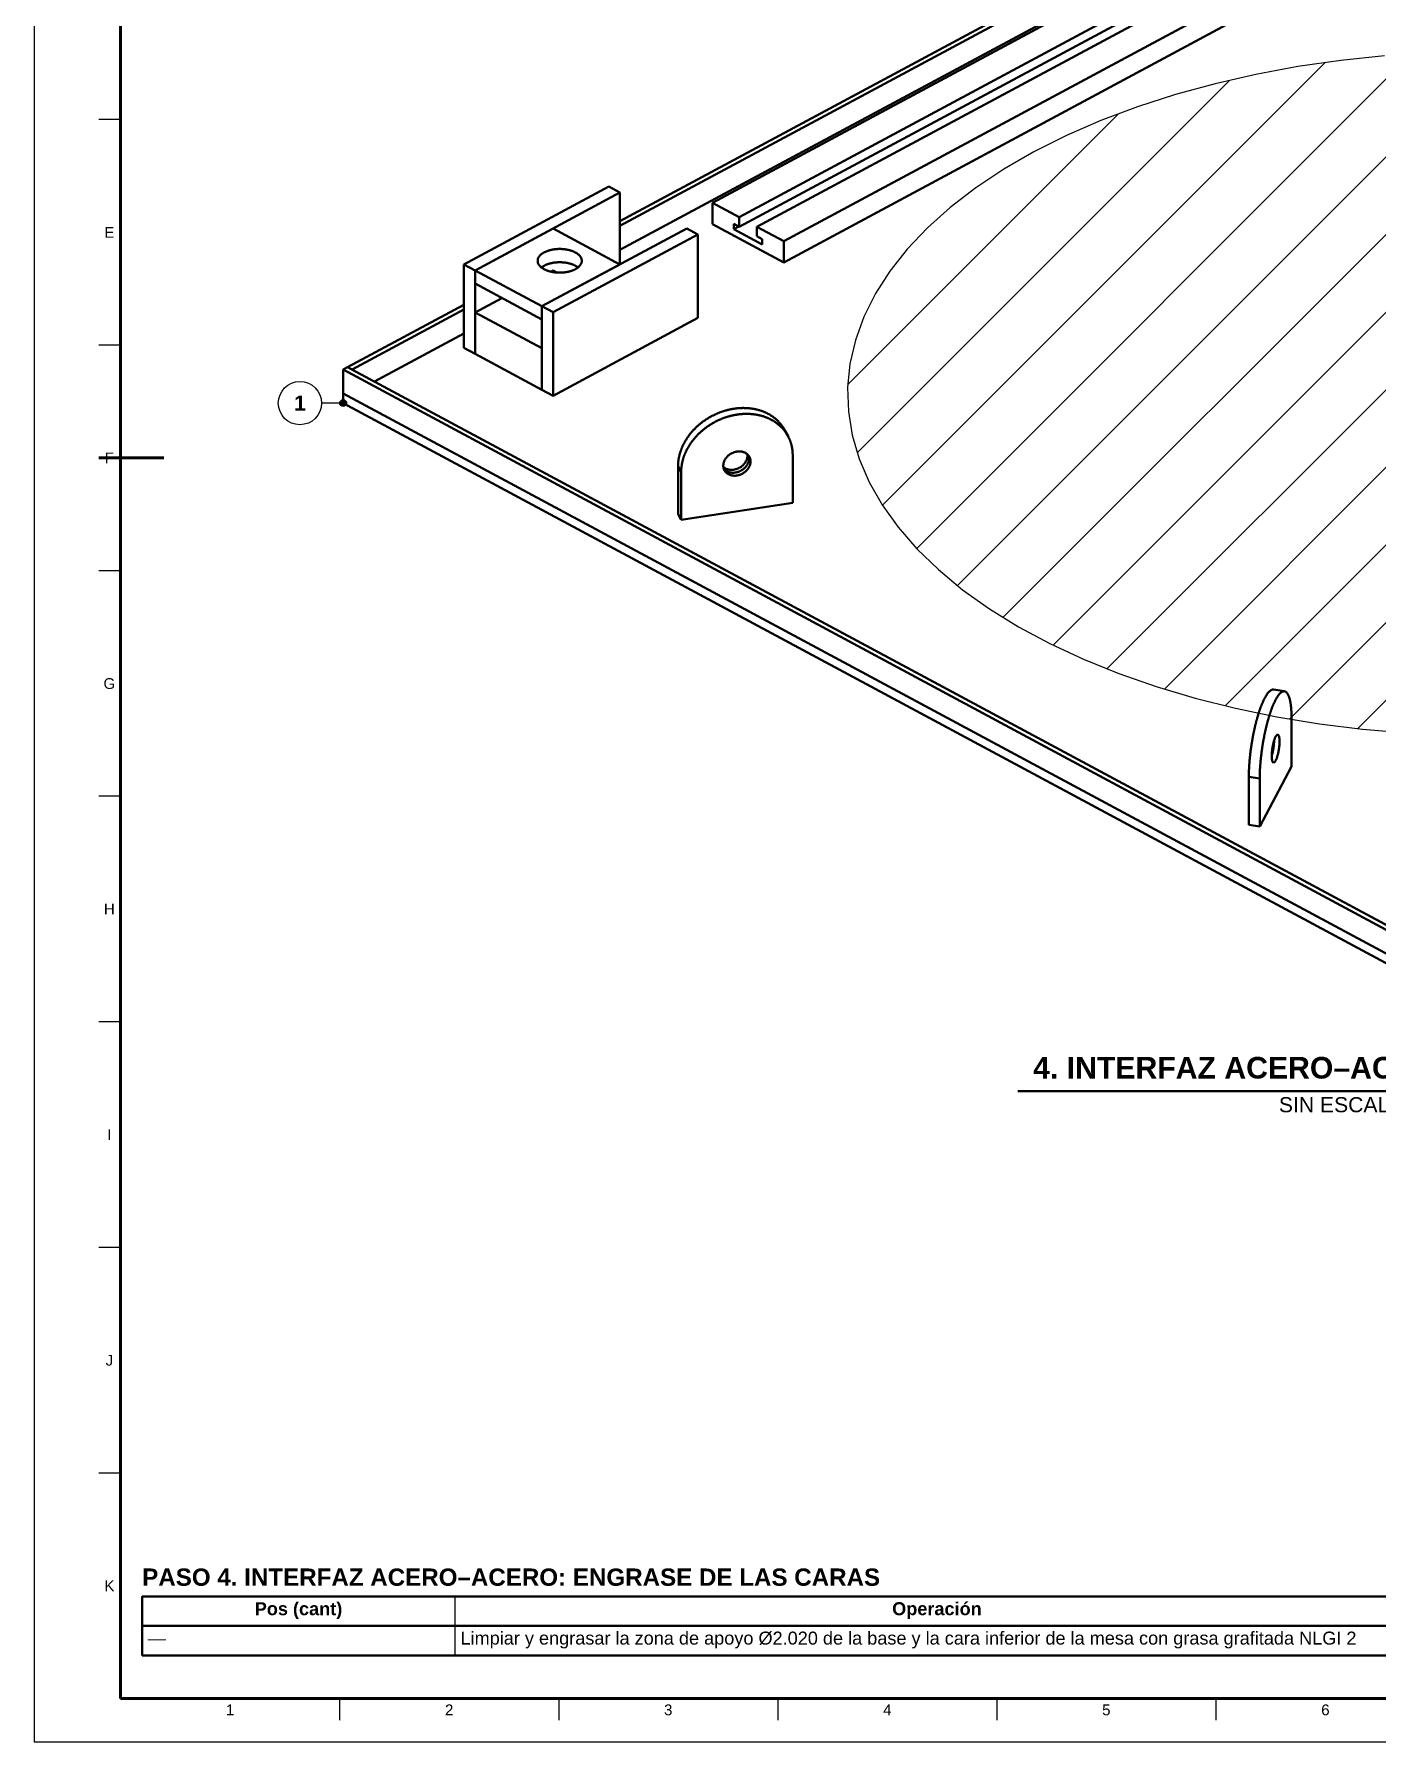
# Model space of a CAD drawing. Header units: millimetres. Extents: x 0 to 841, y 0 to 594.
# Drawn here: x 0 to 310.9, y 0 to 395 of the extents above; entities that cross this region are included whole.
import ezdxf
from ezdxf.enums import TextEntityAlignment as Align

# ---------------------------------------------------------------- set-up
doc = ezdxf.new("R2010")
doc.units = ezdxf.units.MM
for name, color, linetype, lineweight in [('ACH', 7, 'CONTINUOUS', 13), ('COTA', 7, 'CONTINUOUS', 25), ('FINA', 7, 'CONTINUOUS', 25), ('MARCO', 7, 'CONTINUOUS', 70), ('TXT', 7, 'CONTINUOUS', 25), ('VIS', 7, 'CONTINUOUS', 50)]:
    doc.layers.add(name, color=color, linetype=linetype, lineweight=lineweight)
doc.styles.add('STD', font='LiberationSans-Regular.ttf')
doc.styles.add('STDB', font='LiberationSans-Bold.ttf')

msp = doc.modelspace()

# ---------------------------------------------------------------- hatches: boundary and pattern name
at = {"layer": 'ACH'}
h = msp.add_hatch(dxfattribs=at)
h.set_pattern_fill('ANSI31', scale=4)
h.paths.add_polyline_path([(439.66, 255.97), (446.67, 260.01), (453.14, 264.3), (459.04, 268.82), (464.33, 273.55), (469, 278.47), (473.02, 283.55), (476.36, 288.77), (479.02, 294.1), (480.99, 299.52), (482.24, 305), (482.78, 310.51), (482.6, 316.03), (481.7, 321.53), (480.09, 326.98), (477.78, 332.36), (474.77, 337.64), (471.09, 342.79), (466.74, 347.79), (461.76, 352.62), (456.16, 357.25), (449.97, 361.66), (443.23, 365.83), (435.96, 369.73), (428.2, 373.35), (419.99, 376.67), (411.36, 379.68), (402.37, 382.35), (393.05, 384.69), (383.46, 386.67), (373.62, 388.28), (363.61, 389.52), (353.45, 390.38), (343.21, 390.87), (332.93, 390.96), (322.66, 390.67), (312.46, 390), (302.36, 388.95), (292.43, 387.52), (282.71, 385.72), (273.25, 383.56), (264.09, 381.06), (255.28, 378.22), (246.85, 375.05), (238.86, 371.58), (231.34, 367.81), (224.33, 363.77), (217.86, 359.48), (211.96, 354.96), (206.67, 350.23), (202, 345.31), (197.98, 340.23), (194.64, 335.01), (191.98, 329.68), (190.01, 324.26), (188.76, 318.78), (188.22, 313.27), (188.4, 307.75), (189.3, 302.25), (190.91, 296.8), (193.22, 291.42), (196.23, 286.14), (199.91, 280.99), (204.26, 275.99), (209.24, 271.16), (214.84, 266.53), (221.03, 262.12), (227.77, 257.95), (235.04, 254.05), (242.8, 250.43), (251.01, 247.11), (259.64, 244.1), (268.63, 241.43), (277.95, 239.09), (287.54, 237.11), (297.38, 235.5), (307.39, 234.26), (317.55, 233.4), (327.79, 232.91), (338.07, 232.82), (348.34, 233.11), (358.54, 233.78), (368.64, 234.83), (378.57, 236.26), (388.29, 238.06), (397.75, 240.22), (406.91, 242.72), (415.72, 245.56), (424.15, 248.73), (432.14, 252.2)])
h.paths.add_polyline_path([(335.82, 301.95), (334.53, 301.96), (333.24, 302.02), (331.97, 302.13), (330.71, 302.28), (329.47, 302.49), (328.26, 302.74), (327.09, 303.03), (325.96, 303.37), (324.88, 303.74), (323.84, 304.16), (322.87, 304.62), (321.95, 305.11), (321.11, 305.63), (320.33, 306.19), (319.62, 306.77), (319, 307.38), (318.45, 308), (317.99, 308.65), (317.61, 309.32), (317.32, 309.99), (317.12, 310.68), (317, 311.37), (316.98, 312.06), (317.05, 312.76), (317.21, 313.45), (317.45, 314.13), (327.05, 336.86), (327.33, 337.33), (327.7, 337.77), (328.16, 338.2), (328.7, 338.6), (329.31, 338.96), (329.99, 339.29), (330.73, 339.58), (331.53, 339.83), (332.36, 340.03), (333.24, 340.18), (334.13, 340.28), (335.04, 340.33), (335.96, 340.33), (336.87, 340.28), (337.76, 340.18), (338.64, 340.03), (339.47, 339.83), (340.27, 339.58), (341.01, 339.29), (341.69, 338.96), (342.3, 338.6), (342.84, 338.2), (343.3, 337.77), (343.67, 337.33), (343.95, 336.86), (353.68, 313.79), (353.88, 313.1), (354, 312.41), (354.02, 311.72), (353.95, 311.02), (353.79, 310.33), (353.55, 309.65), (353.21, 308.98), (352.79, 308.33), (352.29, 307.69), (351.7, 307.07), (351.03, 306.47), (350.29, 305.91), (349.48, 305.37), (348.6, 304.86), (347.65, 304.39), (346.65, 303.95), (345.59, 303.55), (344.48, 303.19), (343.33, 302.88), (342.14, 302.61), (340.92, 302.38), (339.67, 302.2), (338.4, 302.07), (337.11, 301.98)], flags=16)
h = msp.add_hatch(color=7, dxfattribs=at)
h.dxf.hatch_style = 1
h.paths.add_polyline_path([(72.3, 309.68), (72.07, 310.24), (71.5, 310.48), (70.93, 310.24), (70.7, 309.68), (70.93, 309.11), (71.5, 308.88), (72.07, 309.11)])

# ---------------------------------------------------------------- linework, layer by layer
at = {"layer": 'COTA'}
msp.add_line((71.5, 309.68), (66.5, 309.68), dxfattribs=at)
msp.add_circle((71.5, 309.68), 0.8, dxfattribs=at)
at = {"layer": 'FINA'}
for p, q in [((20, 375.27), (15, 375.27)), ((20, 323.09), (15, 323.09)), ((20, 270.91), (15, 270.91)), ((20, 218.73), (15, 218.73)), ((20, 166.55), (15, 166.55)), ((20, 114.36), (15, 114.36)), ((20, 62.18), (15, 62.18)), ((97.35, 33.6), (97.35, 20)), ((25, 26.8), (646, 26.8)), ((70.69, 10), (70.69, 5)), ((121.38, 10), (121.38, 5)), ((172.06, 10), (172.06, 5)), ((222.75, 10), (222.75, 5)), ((273.44, 10), (273.44, 5))]:
    msp.add_line(p, q, dxfattribs=at)
msp.add_lwpolyline([(0, 0), (841, 0), (841, 594), (0, 594)], close=True, dxfattribs=at)
msp.add_lwpolyline([(312.46, 390), (302.36, 388.95), (292.43, 387.52), (282.71, 385.72), (273.25, 383.56), (264.09, 381.06), (255.28, 378.22), (246.85, 375.05), (238.86, 371.58), (231.34, 367.81), (224.33, 363.77), (217.86, 359.48), (211.96, 354.96), (206.67, 350.23), (202, 345.31), (197.98, 340.23), (194.64, 335.01), (191.98, 329.68), (190.01, 324.26), (188.76, 318.78), (188.22, 313.27), (188.4, 307.75), (189.3, 302.25), (190.91, 296.8), (193.22, 291.42), (196.23, 286.14), (199.91, 280.99), (204.26, 275.99), (209.24, 271.16), (214.84, 266.53), (221.03, 262.12), (227.77, 257.95), (235.04, 254.05), (242.8, 250.43), (251.01, 247.11), (259.64, 244.1), (268.63, 241.43), (277.95, 239.09), (287.54, 237.11), (297.38, 235.5), (307.39, 234.26), (317.55, 233.4)], dxfattribs=at)
msp.add_circle((61.5, 309.68), 5, dxfattribs=at)
at = {"layer": 'MARCO'}
msp.add_line((15, 297), (30, 297), dxfattribs=at)
msp.add_lwpolyline([(20, 10), (831, 10), (831, 584), (20, 584)], close=True, dxfattribs=at)
at = {"layer": 'VIS'}
for p, q in [((227.6, 150.54), (426.4, 150.54)), ((25, 33.6), (25, 20)), ((25, 20), (646, 20))]:
    msp.add_line(p, q, dxfattribs=at)
for points in [[(135.53, 351.8), (282.3, 430.6)], [(135.53, 350.7), (282.3, 429.5)], [(135.53, 345.16), (282.3, 423.96)], [(156.93, 356.03), (262.45, 412.69)], [(163.11, 352.71), (268.64, 409.37)], [(163.11, 350.5), (268.64, 407.15)], [(167.24, 350.5), (272.76, 407.15)], [(173.43, 347.17), (278.95, 403.83)], [(173.43, 342.25), (278.95, 398.91)], [(99.43, 341.78), (132.95, 359.77)], [(135.53, 358.39), (132.95, 359.77)], [(102.01, 340.39), (135.53, 358.39)], [(135.53, 341.78), (135.53, 358.39)], [(156.93, 351.11), (156.93, 356.03)], [(156.93, 356.03), (163.11, 352.71)], [(163.11, 352.71), (163.11, 350.5)], [(102.01, 340.39), (120.06, 350.08)], [(117.48, 332.09), (151, 350.08)], [(135.53, 341.78), (120.06, 350.08)], [(120.06, 330.7), (153.57, 348.7)], [(153.57, 348.7), (151, 350.08)], [(153.57, 329.38), (153.57, 348.7)], [(156.93, 351.11), (173.43, 342.25)], [(161.88, 351.16), (161.88, 349.93)], [(161.88, 351.16), (163.11, 350.5)], [(161.88, 349.93), (163.02, 350.54)], [(161.88, 349.93), (168.48, 346.39)], [(167.24, 350.5), (173.43, 347.17)], [(167.24, 350.5), (167.24, 348.28)], [(167.24, 348.28), (168.48, 347.62)], [(116.5, 342.61), (116.51, 342.73), (116.52, 342.85), (116.55, 342.96), (116.58, 343.08), (116.62, 343.19), (116.67, 343.3), (116.73, 343.41), (116.79, 343.51), (116.86, 343.61), (116.93, 343.71), (117.01, 343.8), (117.1, 343.89), (117.18, 343.97), (117.27, 344.05), (117.36, 344.13), (117.46, 344.21), (117.56, 344.28), (117.66, 344.34), (117.76, 344.41), (117.86, 344.47), (117.97, 344.53), (118.08, 344.59), (118.18, 344.64), (118.29, 344.69), (118.4, 344.74), (118.52, 344.79), (118.63, 344.83), (118.74, 344.87), (118.86, 344.91), (118.97, 344.95), (119.09, 344.99), (119.2, 345.02), (119.32, 345.06), (119.44, 345.09), (119.55, 345.11), (119.67, 345.14), (119.79, 345.17), (119.91, 345.19), (120.03, 345.21), (120.15, 345.23), (120.27, 345.25), (120.39, 345.27), (120.51, 345.28), (120.63, 345.3), (120.75, 345.31), (120.87, 345.32), (120.99, 345.33), (121.11, 345.33), (121.23, 345.34), (121.35, 345.34), (121.47, 345.35), (121.59, 345.35), (121.71, 345.35), (121.83, 345.34), (121.95, 345.34), (122.07, 345.33), (122.19, 345.33), (122.32, 345.32), (122.44, 345.31), (122.56, 345.3), (122.68, 345.29), (122.8, 345.27), (122.92, 345.25), (123.04, 345.24), (123.16, 345.22), (123.27, 345.2), (123.39, 345.17), (123.51, 345.15), (123.63, 345.12), (123.75, 345.09), (123.86, 345.06), (123.98, 345.03), (124.1, 345), (124.21, 344.96), (124.33, 344.92), (124.44, 344.88), (124.55, 344.84), (124.67, 344.8), (124.78, 344.75), (124.89, 344.7), (125, 344.65), (125.11, 344.6), (125.22, 344.54)], [(125.22, 344.54), (125.32, 344.48), (125.43, 344.42), (125.53, 344.36), (125.63, 344.29), (125.73, 344.22), (125.83, 344.14), (125.92, 344.07), (126.02, 343.99), (126.1, 343.9), (126.19, 343.81), (126.27, 343.72), (126.34, 343.62), (126.42, 343.52), (126.48, 343.42), (126.54, 343.31), (126.59, 343.2), (126.63, 343.09), (126.67, 342.97), (126.69, 342.85), (126.71, 342.73), (126.71, 342.61)], [(168.48, 347.62), (168.48, 346.39)], [(173.43, 342.25), (173.43, 347.17)], [(102.01, 340.39), (99.43, 341.78)], [(99.43, 322.46), (99.43, 341.78)], [(102.01, 321.07), (102.01, 340.39)], [(117.48, 332.09), (102.01, 340.39)], [(102.01, 337.32), (102.01, 340.39)], [(126.71, 342.61), (126.71, 342.49), (126.69, 342.37), (126.67, 342.25), (126.63, 342.13), (126.59, 342.02), (126.54, 341.91), (126.49, 341.81), (126.43, 341.7), (126.36, 341.6), (126.28, 341.51), (126.21, 341.42), (126.12, 341.33), (126.04, 341.25), (125.95, 341.17), (125.86, 341.09), (125.76, 341.01), (125.66, 340.94), (125.57, 340.88), (125.46, 340.81), (125.36, 340.75), (125.26, 340.69), (125.15, 340.63), (125.04, 340.58), (124.94, 340.53), (124.83, 340.48), (124.72, 340.43), (124.6, 340.39), (124.49, 340.35), (124.38, 340.31), (124.27, 340.27), (124.15, 340.23), (124.04, 340.2), (123.92, 340.16), (123.8, 340.13), (123.69, 340.1), (123.57, 340.08), (123.45, 340.05), (123.34, 340.03), (123.22, 340.01), (123.1, 339.99), (122.98, 339.97), (122.86, 339.95), (122.74, 339.93), (122.62, 339.92), (122.5, 339.91), (122.39, 339.9), (122.27, 339.89), (122.15, 339.88), (122.03, 339.87), (121.91, 339.87), (121.79, 339.87), (121.67, 339.87), (121.55, 339.87), (121.43, 339.87), (121.31, 339.87), (121.19, 339.87), (121.07, 339.88), (120.95, 339.89), (120.83, 339.9), (120.71, 339.91), (120.59, 339.92), (120.47, 339.93), (120.35, 339.95), (120.23, 339.97), (120.11, 339.99), (119.99, 340.01), (119.88, 340.03), (119.76, 340.05), (119.64, 340.08), (119.52, 340.1), (119.41, 340.13), (119.29, 340.16), (119.18, 340.2), (119.06, 340.23), (118.95, 340.27), (118.83, 340.31), (118.72, 340.35), (118.61, 340.39), (118.5, 340.43), (118.38, 340.48), (118.28, 340.53), (118.17, 340.58), (118.06, 340.63), (117.95, 340.69), (117.85, 340.75), (117.75, 340.81), (117.65, 340.88), (117.55, 340.94), (117.45, 341.01), (117.35, 341.09), (117.26, 341.17), (117.17, 341.25), (117.09, 341.33), (117.01, 341.42), (116.93, 341.51), (116.85, 341.6), (116.79, 341.7), (116.72, 341.81), (116.67, 341.91), (116.62, 342.02), (116.58, 342.13), (116.54, 342.25), (116.52, 342.37), (116.51, 342.49), (116.5, 342.61)], [(117.38, 341.07), (117.48, 341.14), (117.57, 341.21), (117.67, 341.28), (117.78, 341.34), (117.88, 341.4), (117.99, 341.46), (118.09, 341.52), (118.2, 341.57), (118.31, 341.62), (118.42, 341.67), (118.53, 341.72), (118.64, 341.76), (118.76, 341.8), (118.87, 341.84), (118.99, 341.88), (119.1, 341.92), (119.22, 341.95), (119.33, 341.98), (119.45, 342.01), (119.57, 342.04), (119.68, 342.07), (119.8, 342.09), (119.92, 342.12), (120.04, 342.14), (120.16, 342.16), (120.28, 342.18), (120.4, 342.19), (120.52, 342.21), (120.64, 342.22), (120.76, 342.23), (120.88, 342.24), (121, 342.25), (121.12, 342.26), (121.24, 342.26), (121.36, 342.27), (121.48, 342.27), (121.6, 342.27), (121.72, 342.27), (121.84, 342.27), (121.96, 342.26), (122.08, 342.26), (122.2, 342.25), (122.32, 342.24), (122.44, 342.23), (122.56, 342.22), (122.68, 342.21), (122.8, 342.19), (122.92, 342.18), (123.04, 342.16), (123.16, 342.14), (123.28, 342.12), (123.4, 342.1), (123.52, 342.07), (123.63, 342.04), (123.75, 342.02), (123.87, 341.99), (123.98, 341.95), (124.1, 341.92), (124.21, 341.89), (124.33, 341.85), (124.44, 341.81), (124.56, 341.77), (124.67, 341.72), (124.78, 341.68), (124.89, 341.63), (125, 341.58), (125.11, 341.52), (125.22, 341.47)], [(117.48, 332.09), (135.53, 341.78)], [(119.56, 340.09), (120.06, 340.36)], [(120.94, 339.89), (120.06, 340.36)], [(125.22, 341.47), (125.32, 341.41), (125.43, 341.35), (125.53, 341.28), (125.63, 341.21), (125.73, 341.14), (125.83, 341.07)], [(117.48, 329.01), (102.01, 337.32)], [(72.53, 317.98), (99.43, 332.42)], [(102.01, 330.67), (108.2, 333.99)], [(120.06, 330.7), (117.48, 332.09)], [(117.48, 312.77), (117.48, 332.09)], [(117.48, 329.01), (117.48, 332.09)], [(73.56, 317.43), (99.43, 331.32)], [(117.48, 322.37), (102.01, 330.67)], [(102.01, 321.07), (102.01, 330.67)], [(120.06, 311.38), (120.06, 330.7)], [(120.06, 311.38), (153.57, 329.38)], [(78.72, 314.66), (99.43, 325.78)], [(102.01, 321.07), (99.43, 322.46)], [(117.48, 312.77), (102.01, 321.07)], [(117.48, 312.77), (117.48, 322.37)], [(71.5, 317.43), (72.53, 317.98)], [(71.5, 311.89), (71.5, 317.43)], [(71.5, 317.43), (335.5, 175.69)], [(72.53, 317.98), (336.53, 176.24)], [(72.53, 317.98), (73.56, 317.43)], [(120.06, 311.38), (117.48, 312.77)], [(71.5, 309.68), (71.5, 311.89)], [(71.5, 311.89), (335.5, 170.15)], [(71.5, 311.89), (335.5, 170.15)], [(71.5, 309.68), (335.5, 167.94)], [(148.99, 295.09), (148.99, 295.21), (148.99, 295.33), (148.99, 295.45), (149, 295.57), (149.01, 295.69), (149.01, 295.81), (149.02, 295.93), (149.03, 296.05), (149.05, 296.17), (149.06, 296.29), (149.07, 296.4), (149.09, 296.52), (149.11, 296.64), (149.13, 296.76), (149.15, 296.88), (149.17, 297), (149.19, 297.12), (149.22, 297.23), (149.24, 297.35), (149.27, 297.47), (149.29, 297.59), (149.32, 297.7), (149.35, 297.82), (149.39, 297.93), (149.42, 298.05), (149.45, 298.17), (149.49, 298.28), (149.52, 298.4), (149.56, 298.51), (149.6, 298.62), (149.64, 298.74), (149.68, 298.85), (149.72, 298.96), (149.77, 299.07), (149.81, 299.19), (149.86, 299.3), (149.9, 299.41), (149.95, 299.52), (150, 299.63), (150.05, 299.74), (150.1, 299.85), (150.15, 299.96), (150.2, 300.06), (150.26, 300.17), (150.31, 300.28), (150.37, 300.39), (150.42, 300.49), (150.48, 300.6), (150.54, 300.7), (150.6, 300.81), (150.66, 300.91), (150.72, 301.01), (150.78, 301.12), (150.84, 301.22), (150.91, 301.32), (150.97, 301.42), (151.04, 301.52), (151.11, 301.62), (151.17, 301.72), (151.24, 301.82), (151.31, 301.92), (151.38, 302.02), (151.45, 302.12), (151.52, 302.21), (151.59, 302.31), (151.67, 302.4), (151.74, 302.5), (151.82, 302.59), (151.89, 302.69), (151.97, 302.78), (152.05, 302.87), (152.12, 302.96), (152.2, 303.05), (152.28, 303.14), (152.36, 303.23), (152.44, 303.32), (152.52, 303.41), (152.6, 303.5), (152.69, 303.59), (152.77, 303.67), (152.85, 303.76), (152.94, 303.84), (153.02, 303.93), (153.11, 304.01), (153.2, 304.1), (153.28, 304.18), (153.37, 304.26), (153.46, 304.34), (153.55, 304.42), (153.64, 304.5), (153.73, 304.58), (153.82, 304.66), (153.91, 304.74), (154.01, 304.82), (154.1, 304.89), (154.19, 304.97), (154.29, 305.04), (154.38, 305.12), (154.47, 305.19), (154.57, 305.26), (154.67, 305.34), (154.76, 305.41), (154.86, 305.48), (154.96, 305.55), (155.06, 305.62), (155.15, 305.69), (155.25, 305.75), (155.35, 305.82), (155.45, 305.89), (155.55, 305.95), (155.66, 306.02), (155.76, 306.08), (155.86, 306.15), (155.96, 306.21), (156.06, 306.27), (156.17, 306.33), (156.27, 306.39), (156.38, 306.45), (156.48, 306.51), (156.59, 306.57), (156.69, 306.63), (156.8, 306.68), (156.9, 306.74), (157.01, 306.8), (157.12, 306.85), (157.23, 306.9), (157.33, 306.96), (157.44, 307.01), (157.55, 307.06), (157.66, 307.11), (157.77, 307.16), (157.88, 307.21), (157.99, 307.26), (158.1, 307.3), (158.21, 307.35), (158.32, 307.4), (158.43, 307.44), (158.55, 307.48), (158.66, 307.53), (158.77, 307.57), (158.88, 307.61), (159, 307.65), (159.11, 307.69), (159.22, 307.73), (159.34, 307.77), (159.45, 307.81), (159.57, 307.84), (159.68, 307.88), (159.8, 307.91), (159.91, 307.95), (160.03, 307.98), (160.14, 308.01), (160.26, 308.04), (160.38, 308.07), (160.49, 308.1), (160.61, 308.13), (160.73, 308.16), (160.84, 308.19), (160.96, 308.21), (161.08, 308.24), (161.2, 308.26), (161.31, 308.28), (161.43, 308.31), (161.55, 308.33), (161.67, 308.35), (161.79, 308.37), (161.91, 308.39), (162.02, 308.4), (162.14, 308.42), (162.26, 308.44), (162.38, 308.45), (162.5, 308.47), (162.62, 308.48), (162.74, 308.49), (162.86, 308.5), (162.98, 308.51), (163.1, 308.52), (163.22, 308.53), (163.34, 308.54), (163.46, 308.54), (163.58, 308.55), (163.7, 308.55), (163.82, 308.55), (163.94, 308.56), (164.06, 308.56), (164.18, 308.56), (164.3, 308.55), (164.42, 308.55), (164.54, 308.55), (164.66, 308.55), (164.78, 308.54), (164.9, 308.53), (165.02, 308.53), (165.14, 308.52), (165.26, 308.51), (165.38, 308.5), (165.5, 308.49), (165.62, 308.47), (165.74, 308.46), (165.86, 308.44), (165.98, 308.43), (166.1, 308.41), (166.22, 308.39), (166.33, 308.37), (166.45, 308.35), (166.57, 308.33), (166.69, 308.31), (166.81, 308.28), (166.92, 308.26), (167.04, 308.23), (167.16, 308.21), (167.28, 308.18), (167.39, 308.15), (167.51, 308.12), (167.62, 308.08), (167.74, 308.05), (167.86, 308.02), (167.97, 307.98), (168.08, 307.94), (168.2, 307.91), (168.31, 307.87), (168.43, 307.83), (168.54, 307.79), (168.65, 307.74), (168.76, 307.7), (168.87, 307.65), (168.99, 307.61), (169.1, 307.56), (169.21, 307.51), (169.31, 307.46), (169.42, 307.41), (169.53, 307.36), (169.64, 307.3), (169.75, 307.25), (169.85, 307.19), (169.96, 307.14), (170.06, 307.08), (170.17, 307.02), (170.27, 306.96), (170.37, 306.89), (170.48, 306.83), (170.58, 306.77), (170.68, 306.7), (170.78, 306.63), (170.88, 306.56), (170.97, 306.5), (171.07, 306.42), (171.17, 306.35), (171.26, 306.28), (171.36, 306.21), (171.45, 306.13), (171.54, 306.05), (171.64, 305.98), (171.73, 305.9), (171.82, 305.82), (171.91, 305.74), (171.99, 305.65), (172.08, 305.57), (172.17, 305.49), (172.25, 305.4), (172.33, 305.31), (172.41, 305.23), (172.5, 305.14), (172.58, 305.05), (172.65, 304.96), (172.73, 304.86), (172.81, 304.77), (172.88, 304.68), (172.96, 304.58), (173.03, 304.48), (173.1, 304.39), (173.17, 304.29), (173.24, 304.19), (173.3, 304.09), (173.37, 303.99), (173.43, 303.89), (173.5, 303.79), (173.56, 303.68), (173.62, 303.58), (173.68, 303.47), (173.73, 303.37)], [(149.71, 293.73), (149.71, 293.85), (149.71, 293.97), (149.72, 294.09), (149.72, 294.21), (149.73, 294.33), (149.74, 294.45), (149.74, 294.57), (149.76, 294.69), (149.77, 294.81), (149.78, 294.93), (149.8, 295.05), (149.81, 295.17), (149.83, 295.29), (149.85, 295.41), (149.87, 295.52), (149.89, 295.64), (149.91, 295.76), (149.94, 295.88), (149.96, 296), (149.99, 296.11), (150.02, 296.23), (150.05, 296.35), (150.08, 296.46), (150.11, 296.58), (150.14, 296.7), (150.17, 296.81), (150.21, 296.93), (150.24, 297.04), (150.28, 297.15), (150.32, 297.27), (150.36, 297.38), (150.4, 297.49), (150.44, 297.61), (150.49, 297.72), (150.53, 297.83), (150.58, 297.94), (150.62, 298.05), (150.67, 298.16), (150.72, 298.27), (150.77, 298.38), (150.82, 298.49), (150.87, 298.6), (150.92, 298.71), (150.98, 298.82), (151.03, 298.92), (151.09, 299.03), (151.14, 299.14), (151.2, 299.24), (151.26, 299.35), (151.32, 299.45), (151.38, 299.56), (151.44, 299.66), (151.5, 299.76), (151.57, 299.86), (151.63, 299.97), (151.69, 300.07), (151.76, 300.17), (151.83, 300.27), (151.89, 300.37), (151.96, 300.47), (152.03, 300.56), (152.1, 300.66), (152.17, 300.76), (152.24, 300.86), (152.32, 300.95), (152.39, 301.05), (152.46, 301.14), (152.54, 301.24), (152.61, 301.33), (152.69, 301.42), (152.77, 301.52), (152.84, 301.61), (152.92, 301.7), (153, 301.79), (153.08, 301.88), (153.16, 301.97), (153.24, 302.06), (153.33, 302.14), (153.41, 302.23), (153.49, 302.32), (153.58, 302.4), (153.66, 302.49), (153.75, 302.57), (153.83, 302.66), (153.92, 302.74), (154.01, 302.82), (154.09, 302.91), (154.18, 302.99), (154.27, 303.07), (154.36, 303.15), (154.45, 303.23), (154.54, 303.31), (154.63, 303.38), (154.73, 303.46), (154.82, 303.54), (154.91, 303.61), (155.01, 303.69), (155.1, 303.76), (155.2, 303.84), (155.29, 303.91), (155.39, 303.98), (155.48, 304.05), (155.58, 304.12), (155.68, 304.19), (155.78, 304.26), (155.88, 304.33), (155.98, 304.4), (156.07, 304.47), (156.17, 304.53), (156.28, 304.6), (156.38, 304.66), (156.48, 304.73), (156.58, 304.79), (156.68, 304.85), (156.79, 304.92), (156.89, 304.98), (156.99, 305.04), (157.1, 305.1), (157.2, 305.16), (157.31, 305.22), (157.41, 305.27), (157.52, 305.33), (157.63, 305.39), (157.73, 305.44), (157.84, 305.49), (157.95, 305.55), (158.05, 305.6), (158.16, 305.65), (158.27, 305.7), (158.38, 305.75), (158.49, 305.8), (158.6, 305.85), (158.71, 305.9), (158.82, 305.95), (158.93, 306), (159.04, 306.04), (159.15, 306.09), (159.27, 306.13), (159.38, 306.17), (159.49, 306.21), (159.6, 306.26), (159.72, 306.3), (159.83, 306.34), (159.94, 306.38), (160.06, 306.41), (160.17, 306.45), (160.29, 306.49), (160.4, 306.52), (160.52, 306.56), (160.63, 306.59), (160.75, 306.62), (160.86, 306.66), (160.98, 306.69), (161.1, 306.72), (161.21, 306.75), (161.33, 306.78), (161.45, 306.8), (161.56, 306.83), (161.68, 306.86), (161.8, 306.88), (161.92, 306.91), (162.03, 306.93), (162.15, 306.95), (162.27, 306.97), (162.39, 306.99), (162.51, 307.01), (162.63, 307.03), (162.75, 307.05), (162.86, 307.07), (162.98, 307.08), (163.1, 307.1), (163.22, 307.11), (163.34, 307.12), (163.46, 307.14), (163.58, 307.15), (163.7, 307.16), (163.82, 307.16), (163.94, 307.17), (164.06, 307.18), (164.18, 307.19), (164.3, 307.19), (164.42, 307.19), (164.54, 307.2), (164.66, 307.2), (164.78, 307.2), (164.9, 307.2), (165.02, 307.2), (165.14, 307.2), (165.26, 307.19), (165.38, 307.19), (165.5, 307.18), (165.62, 307.18), (165.74, 307.17), (165.86, 307.16), (165.98, 307.15), (166.1, 307.14), (166.22, 307.13), (166.34, 307.12), (166.46, 307.1), (166.58, 307.09), (166.7, 307.07), (166.82, 307.06), (166.94, 307.04), (167.06, 307.02), (167.17, 307), (167.29, 306.98), (167.41, 306.95), (167.53, 306.93), (167.65, 306.9), (167.76, 306.88), (167.88, 306.85), (168, 306.82), (168.11, 306.79), (168.23, 306.76), (168.35, 306.73), (168.46, 306.7), (168.58, 306.66), (168.69, 306.63), (168.81, 306.59), (168.92, 306.55), (169.03, 306.51), (169.15, 306.47), (169.26, 306.43), (169.37, 306.39), (169.48, 306.34), (169.6, 306.3), (169.71, 306.25), (169.82, 306.2), (169.93, 306.16), (170.04, 306.11), (170.14, 306.05), (170.25, 306), (170.36, 305.95), (170.47, 305.89), (170.57, 305.84), (170.68, 305.78), (170.78, 305.72), (170.89, 305.66), (170.99, 305.6), (171.1, 305.54), (171.2, 305.48), (171.3, 305.41), (171.4, 305.34), (171.5, 305.28), (171.6, 305.21), (171.7, 305.14), (171.79, 305.07), (171.89, 305), (171.99, 304.92), (172.08, 304.85), (172.17, 304.77), (172.27, 304.7), (172.36, 304.62), (172.45, 304.54), (172.54, 304.46), (172.63, 304.38), (172.71, 304.3), (172.8, 304.21), (172.89, 304.13), (172.97, 304.04), (173.05, 303.96), (173.14, 303.87), (173.22, 303.78), (173.3, 303.69), (173.38, 303.6), (173.45, 303.51), (173.53, 303.41), (173.6, 303.32), (173.68, 303.23), (173.75, 303.13), (173.82, 303.03), (173.89, 302.93), (173.96, 302.84), (174.03, 302.74), (174.09, 302.64), (174.15, 302.53), (174.22, 302.43), (174.28, 302.33), (174.34, 302.22), (174.4, 302.12), (174.46, 302.01)], [(173.73, 303.37), (174.46, 302.01)], [(174.46, 302.01), (174.51, 301.91), (174.57, 301.8), (174.62, 301.69), (174.67, 301.58), (174.72, 301.47), (174.77, 301.36), (174.82, 301.24), (174.86, 301.13), (174.91, 301.02), (174.95, 300.9), (174.99, 300.79), (175.03, 300.68), (175.07, 300.56), (175.11, 300.44), (175.14, 300.33), (175.17, 300.21), (175.21, 300.09), (175.24, 299.98), (175.26, 299.86), (175.29, 299.74), (175.32, 299.62), (175.34, 299.5), (175.36, 299.38), (175.38, 299.26), (175.4, 299.14), (175.42, 299.02), (175.44, 298.9), (175.45, 298.78), (175.46, 298.66), (175.47, 298.54), (175.48, 298.42), (175.49, 298.3), (175.5, 298.17), (175.5, 298.05), (175.51, 297.93), (175.51, 297.81), (175.51, 297.69)], [(159.46, 295.23), (159.46, 295.35), (159.47, 295.47), (159.48, 295.59), (159.5, 295.71), (159.53, 295.83), (159.56, 295.94), (159.59, 296.06), (159.64, 296.18), (159.68, 296.29), (159.73, 296.4), (159.78, 296.51), (159.84, 296.61), (159.9, 296.72), (159.97, 296.82), (160.04, 296.92), (160.11, 297.02), (160.19, 297.11), (160.27, 297.2), (160.35, 297.29), (160.44, 297.38), (160.52, 297.47), (160.61, 297.55), (160.71, 297.62), (160.8, 297.7), (160.9, 297.77), (161, 297.84), (161.1, 297.91), (161.2, 297.97), (161.31, 298.03), (161.42, 298.09), (161.53, 298.14), (161.64, 298.19), (161.75, 298.24), (161.86, 298.28), (161.98, 298.32), (162.09, 298.36), (162.21, 298.39), (162.33, 298.42), (162.45, 298.45), (162.57, 298.47), (162.69, 298.49), (162.81, 298.5), (162.93, 298.51), (163.05, 298.52), (163.17, 298.52), (163.29, 298.52), (163.41, 298.51), (163.53, 298.5), (163.65, 298.48), (163.77, 298.46), (163.89, 298.44), (164.01, 298.41), (164.13, 298.37), (164.24, 298.33), (164.35, 298.28), (164.46, 298.23), (164.57, 298.18), (164.68, 298.12), (164.78, 298.05), (164.88, 297.98), (164.97, 297.91), (165.06, 297.83), (165.15, 297.74), (165.23, 297.65), (165.31, 297.56), (165.38, 297.46), (165.45, 297.36), (165.51, 297.25)], [(159.48, 294.91), (159.57, 294.83), (159.67, 294.76), (159.77, 294.69), (159.87, 294.63), (159.98, 294.57), (160.09, 294.52), (160.2, 294.47), (160.31, 294.42), (160.43, 294.39), (160.55, 294.35), (160.66, 294.33), (160.78, 294.3), (160.9, 294.28), (161.03, 294.27), (161.15, 294.26), (161.27, 294.26), (161.39, 294.25), (161.51, 294.26), (161.63, 294.27), (161.75, 294.28), (161.88, 294.29), (162, 294.31), (162.11, 294.34), (162.23, 294.37), (162.35, 294.4), (162.47, 294.43), (162.58, 294.47), (162.7, 294.51), (162.81, 294.56), (162.92, 294.61), (163.03, 294.66), (163.14, 294.72), (163.25, 294.77), (163.35, 294.84), (163.45, 294.9), (163.56, 294.97), (163.65, 295.04), (163.75, 295.11), (163.84, 295.19), (163.94, 295.27), (164.03, 295.35), (164.11, 295.44), (164.2, 295.53), (164.28, 295.62), (164.35, 295.71), (164.43, 295.81), (164.5, 295.91), (164.57, 296.01), (164.63, 296.11), (164.69, 296.22), (164.75, 296.33), (164.8, 296.44), (164.85, 296.55), (164.89, 296.66), (164.93, 296.78), (164.96, 296.9), (164.99, 297.02), (165.01, 297.14), (165.03, 297.26), (165.04, 297.38), (165.04, 297.5), (165.04, 297.62), (165.04, 297.74), (165.02, 297.86)], [(165.3, 297.57), (165.33, 297.46), (165.36, 297.34), (165.38, 297.22), (165.39, 297.1), (165.4, 296.98), (165.41, 296.86), (165.4, 296.74), (165.39, 296.62), (165.38, 296.5), (165.36, 296.38), (165.33, 296.26), (165.3, 296.14), (165.26, 296.03), (165.22, 295.91), (165.18, 295.8), (165.13, 295.69), (165.07, 295.58), (165.01, 295.48), (164.95, 295.37), (164.89, 295.27), (164.82, 295.17), (164.75, 295.08), (164.67, 294.98), (164.59, 294.89), (164.51, 294.8), (164.42, 294.71), (164.34, 294.63), (164.25, 294.55), (164.15, 294.47), (164.06, 294.4), (163.96, 294.32), (163.86, 294.26), (163.76, 294.19), (163.66, 294.13), (163.55, 294.07), (163.45, 294.01), (163.34, 293.96), (163.23, 293.91), (163.12, 293.86), (163, 293.81), (162.89, 293.77), (162.77, 293.74), (162.66, 293.7), (162.54, 293.68), (162.42, 293.65), (162.3, 293.63), (162.18, 293.61), (162.06, 293.6), (161.94, 293.59), (161.82, 293.58), (161.7, 293.58), (161.58, 293.58), (161.46, 293.59), (161.34, 293.6), (161.22, 293.61), (161.1, 293.63), (160.98, 293.66), (160.86, 293.69), (160.75, 293.72), (160.63, 293.76), (160.52, 293.81), (160.41, 293.86), (160.3, 293.91), (160.2, 293.97), (160.1, 294.03), (160, 294.1), (159.9, 294.18), (159.81, 294.26), (159.72, 294.34), (159.64, 294.43), (159.56, 294.52)], [(165.51, 297.25), (165.56, 297.14), (165.61, 297.03), (165.65, 296.92), (165.68, 296.81), (165.71, 296.69), (165.74, 296.57), (165.75, 296.45), (165.76, 296.33), (165.77, 296.21), (165.76, 296.09), (165.76, 295.97), (165.74, 295.85), (165.72, 295.74), (165.7, 295.62), (165.67, 295.5), (165.64, 295.39), (165.6, 295.27), (165.55, 295.16), (165.5, 295.05), (165.45, 294.94), (165.4, 294.84), (165.34, 294.73), (165.27, 294.63), (165.21, 294.53), (165.13, 294.44), (165.06, 294.34), (164.98, 294.25), (164.9, 294.16), (164.82, 294.07), (164.74, 293.99), (164.65, 293.91), (164.56, 293.83), (164.46, 293.75), (164.37, 293.68), (164.27, 293.61), (164.17, 293.54), (164.07, 293.48), (163.97, 293.42), (163.86, 293.36), (163.75, 293.31), (163.65, 293.25), (163.54, 293.21), (163.42, 293.16), (163.31, 293.12), (163.2, 293.08), (163.08, 293.05), (162.97, 293.01), (162.85, 292.99), (162.73, 292.96), (162.62, 292.94), (162.5, 292.93), (162.38, 292.91), (162.26, 292.9), (162.14, 292.9), (162.02, 292.9), (161.9, 292.9), (161.78, 292.91), (161.66, 292.92), (161.54, 292.94), (161.42, 292.96), (161.3, 292.99), (161.19, 293.02), (161.07, 293.06), (160.96, 293.1), (160.85, 293.14), (160.74, 293.19), (160.63, 293.25), (160.53, 293.31), (160.43, 293.37), (160.33, 293.44), (160.24, 293.52), (160.15, 293.6), (160.06, 293.68), (159.98, 293.77), (159.91, 293.87), (159.84, 293.96), (159.77, 294.06), (159.71, 294.17)], [(175.51, 297.69), (175.51, 286.62)], [(148.99, 284.01), (148.99, 295.09)], [(149.71, 293.73), (148.99, 295.09)], [(149.71, 282.66), (149.71, 293.73)], [(159.71, 294.17), (159.66, 294.28), (159.61, 294.39), (159.57, 294.5), (159.53, 294.62), (159.51, 294.74), (159.48, 294.86), (159.47, 294.98), (159.46, 295.1), (159.46, 295.23)], [(175.51, 286.62), (149.71, 282.66)], [(149.71, 282.66), (148.99, 284.01)], [(281.05, 223.21), (281.05, 223.33), (281.05, 223.45), (281.05, 223.58), (281.06, 223.7), (281.06, 223.82), (281.06, 223.94), (281.06, 224.06), (281.06, 224.18), (281.07, 224.3), (281.07, 224.42), (281.08, 224.54), (281.08, 224.66), (281.08, 224.78), (281.09, 224.9), (281.1, 225.02), (281.1, 225.14), (281.11, 225.26), (281.11, 225.38), (281.12, 225.5), (281.13, 225.62), (281.13, 225.74), (281.14, 225.86), (281.15, 225.99), (281.16, 226.11), (281.17, 226.23), (281.18, 226.35), (281.18, 226.47), (281.19, 226.59), (281.2, 226.71), (281.21, 226.83), (281.22, 226.95), (281.23, 227.07), (281.24, 227.19), (281.26, 227.31), (281.27, 227.43), (281.28, 227.55), (281.29, 227.67), (281.3, 227.79), (281.31, 227.91), (281.33, 228.03), (281.34, 228.15), (281.35, 228.27), (281.37, 228.39), (281.38, 228.51), (281.39, 228.63), (281.41, 228.75), (281.42, 228.87), (281.44, 228.99), (281.45, 229.11), (281.47, 229.22), (281.48, 229.34), (281.5, 229.46), (281.52, 229.58), (281.53, 229.7), (281.55, 229.82), (281.57, 229.94), (281.58, 230.06), (281.6, 230.18), (281.62, 230.3), (281.64, 230.42), (281.65, 230.54), (281.67, 230.66), (281.69, 230.78), (281.71, 230.9), (281.73, 231.02), (281.75, 231.13), (281.77, 231.25), (281.79, 231.37), (281.81, 231.49), (281.83, 231.61), (281.85, 231.73), (281.87, 231.85), (281.89, 231.97), (281.91, 232.09), (281.93, 232.2), (281.95, 232.32), (281.98, 232.44), (282, 232.56), (282.02, 232.68), (282.04, 232.8), (282.07, 232.91), (282.09, 233.03), (282.11, 233.15), (282.14, 233.27), (282.16, 233.39), (282.18, 233.51), (282.21, 233.62), (282.23, 233.74), (282.26, 233.86), (282.28, 233.98), (282.31, 234.1), (282.34, 234.21), (282.36, 234.33), (282.39, 234.45), (282.42, 234.57), (282.44, 234.68), (282.47, 234.8), (282.5, 234.92), (282.53, 235.04), (282.55, 235.15), (282.58, 235.27), (282.61, 235.39), (282.64, 235.5), (282.67, 235.62), (282.7, 235.74), (282.73, 235.86), (282.76, 235.97), (282.79, 236.09), (282.82, 236.21), (282.85, 236.32), (282.88, 236.44), (282.92, 236.55), (282.95, 236.67), (282.98, 236.79), (283.01, 236.9), (283.05, 237.02), (283.08, 237.13), (283.11, 237.25), (283.15, 237.37), (283.18, 237.48), (283.22, 237.6), (283.25, 237.71), (283.29, 237.83), (283.33, 237.94), (283.36, 238.06), (283.4, 238.17), (283.44, 238.29), (283.47, 238.4), (283.51, 238.52), (283.55, 238.63), (283.59, 238.74), (283.63, 238.86), (283.67, 238.97), (283.71, 239.08), (283.75, 239.2), (283.79, 239.31), (283.84, 239.42), (283.88, 239.54), (283.92, 239.65), (283.97, 239.76), (284.01, 239.87), (284.06, 239.99), (284.1, 240.1), (284.15, 240.21), (284.2, 240.32), (284.24, 240.43), (284.29, 240.54), (284.34, 240.65), (284.39, 240.76), (284.44, 240.87), (284.49, 240.98), (284.55, 241.09), (284.6, 241.19), (284.66, 241.3), (284.71, 241.41), (284.77, 241.52), (284.83, 241.62), (284.88, 241.73), (284.95, 241.83), (285.01, 241.93), (285.07, 242.04), (285.13, 242.14), (285.2, 242.24), (285.27, 242.34), (285.34, 242.44), (285.41, 242.53), (285.49, 242.63), (285.56, 242.72), (285.64, 242.81), (285.72, 242.9), (285.81, 242.99), (285.9, 243.07), (285.99, 243.14), (286.09, 243.21), (286.19, 243.28), (286.3, 243.33), (286.41, 243.37), (286.53, 243.4), (286.65, 243.41), (286.77, 243.4)], [(283.58, 222.83), (283.58, 222.95), (283.58, 223.07), (283.58, 223.19), (283.58, 223.31), (283.58, 223.43), (283.58, 223.55), (283.59, 223.67), (283.59, 223.79), (283.59, 223.91), (283.6, 224.03), (283.6, 224.15), (283.6, 224.27), (283.61, 224.39), (283.61, 224.51), (283.62, 224.63), (283.62, 224.76), (283.63, 224.88), (283.64, 225), (283.64, 225.12), (283.65, 225.24), (283.66, 225.36), (283.67, 225.48), (283.67, 225.6), (283.68, 225.72), (283.69, 225.84), (283.7, 225.96), (283.71, 226.08), (283.72, 226.2), (283.73, 226.32), (283.74, 226.44), (283.75, 226.56), (283.76, 226.68), (283.77, 226.8), (283.78, 226.92), (283.79, 227.04), (283.8, 227.16), (283.81, 227.28), (283.83, 227.4), (283.84, 227.52), (283.85, 227.64), (283.86, 227.76), (283.88, 227.88), (283.89, 228), (283.91, 228.12), (283.92, 228.24), (283.93, 228.36), (283.95, 228.48), (283.96, 228.6), (283.98, 228.72), (283.99, 228.84), (284.01, 228.96), (284.02, 229.08), (284.04, 229.2), (284.06, 229.32), (284.07, 229.44), (284.09, 229.55), (284.11, 229.67), (284.12, 229.79), (284.14, 229.91), (284.16, 230.03), (284.18, 230.15), (284.2, 230.27), (284.21, 230.39), (284.23, 230.51), (284.25, 230.63), (284.27, 230.75), (284.29, 230.87), (284.31, 230.98), (284.33, 231.1), (284.35, 231.22), (284.37, 231.34), (284.39, 231.46), (284.41, 231.58), (284.43, 231.7), (284.46, 231.82), (284.48, 231.94), (284.5, 232.05), (284.52, 232.17), (284.54, 232.29), (284.57, 232.41), (284.59, 232.53), (284.61, 232.65), (284.64, 232.76), (284.66, 232.88), (284.68, 233), (284.71, 233.12), (284.73, 233.24), (284.76, 233.35), (284.78, 233.47), (284.81, 233.59), (284.83, 233.71), (284.86, 233.83), (284.89, 233.94), (284.91, 234.06), (284.94, 234.18), (284.97, 234.3), (284.99, 234.41), (285.02, 234.53), (285.05, 234.65), (285.08, 234.77), (285.11, 234.88), (285.13, 235), (285.16, 235.12), (285.19, 235.23), (285.22, 235.35), (285.25, 235.47), (285.28, 235.58), (285.31, 235.7), (285.34, 235.82), (285.38, 235.93), (285.41, 236.05), (285.44, 236.17), (285.47, 236.28), (285.5, 236.4), (285.54, 236.52), (285.57, 236.63), (285.6, 236.75), (285.64, 236.86), (285.67, 236.98), (285.71, 237.09), (285.74, 237.21), (285.78, 237.32), (285.81, 237.44), (285.85, 237.55), (285.89, 237.67), (285.92, 237.78), (285.96, 237.9), (286, 238.01), (286.04, 238.13), (286.08, 238.24), (286.12, 238.36), (286.16, 238.47), (286.2, 238.58), (286.24, 238.7), (286.28, 238.81), (286.32, 238.92), (286.36, 239.04), (286.4, 239.15), (286.45, 239.26), (286.49, 239.37), (286.54, 239.49), (286.58, 239.6), (286.63, 239.71), (286.67, 239.82), (286.72, 239.93), (286.77, 240.04), (286.82, 240.15), (286.87, 240.26), (286.92, 240.37), (286.97, 240.48), (287.02, 240.59), (287.07, 240.7), (287.13, 240.81), (287.18, 240.92), (287.24, 241.02), (287.29, 241.13), (287.35, 241.23), (287.41, 241.34), (287.47, 241.44), (287.53, 241.55), (287.59, 241.65), (287.66, 241.75), (287.73, 241.85), (287.79, 241.95), (287.86, 242.05), (287.94, 242.15), (288.01, 242.24), (288.09, 242.33), (288.17, 242.43), (288.25, 242.51), (288.33, 242.6), (288.42, 242.68), (288.52, 242.75), (288.62, 242.83), (288.72, 242.89), (288.83, 242.94), (288.94, 242.98), (289.06, 243.01), (289.18, 243.02), (289.3, 243.02)], [(286.77, 243.4), (289.3, 243.02)], [(289.3, 243.02), (289.41, 242.99), (289.52, 242.94), (289.63, 242.88), (289.72, 242.81), (289.81, 242.72), (289.89, 242.63), (289.96, 242.54), (290.03, 242.44), (290.09, 242.33), (290.14, 242.23), (290.2, 242.12), (290.24, 242.01), (290.29, 241.9), (290.33, 241.79), (290.37, 241.67), (290.41, 241.56), (290.44, 241.44), (290.48, 241.33), (290.51, 241.21), (290.54, 241.1), (290.57, 240.98), (290.59, 240.86), (290.62, 240.74), (290.64, 240.63), (290.66, 240.51), (290.68, 240.39), (290.7, 240.27), (290.72, 240.15), (290.74, 240.03), (290.76, 239.91), (290.77, 239.8), (290.79, 239.68), (290.8, 239.56), (290.82, 239.44), (290.83, 239.32), (290.84, 239.2), (290.85, 239.08), (290.86, 238.96), (290.87, 238.84), (290.88, 238.72), (290.89, 238.6), (290.9, 238.48), (290.9, 238.36), (290.91, 238.24), (290.92, 238.12), (290.92, 238), (290.93, 237.88), (290.93, 237.76), (290.93, 237.64), (290.94, 237.52), (290.94, 237.4), (290.94, 237.28), (290.94, 237.16), (290.95, 237.04), (290.95, 236.92), (290.95, 236.8), (290.95, 236.68)], [(290.95, 236.68), (290.95, 225.61)], [(286.36, 228.06), (286.36, 228.18), (286.36, 228.3), (286.37, 228.42), (286.37, 228.54), (286.38, 228.66), (286.39, 228.78), (286.4, 228.9), (286.41, 229.02), (286.42, 229.14), (286.43, 229.26), (286.44, 229.38), (286.46, 229.5), (286.47, 229.62), (286.49, 229.74), (286.51, 229.86), (286.53, 229.98), (286.55, 230.1), (286.57, 230.22), (286.59, 230.34), (286.61, 230.46), (286.64, 230.57), (286.66, 230.69), (286.69, 230.81), (286.72, 230.93), (286.74, 231.04), (286.77, 231.16), (286.8, 231.28), (286.84, 231.39), (286.87, 231.51), (286.91, 231.63), (286.94, 231.74), (286.98, 231.85), (287.02, 231.97), (287.06, 232.08), (287.11, 232.19), (287.16, 232.3), (287.21, 232.41), (287.26, 232.52), (287.32, 232.63), (287.39, 232.73), (287.46, 232.82), (287.54, 232.91), (287.64, 232.98), (287.76, 233)], [(286.9, 231.61), (286.9, 231.49), (286.9, 231.37), (286.89, 231.24), (286.89, 231.12), (286.88, 231), (286.87, 230.87), (286.86, 230.75), (286.85, 230.63), (286.84, 230.5), (286.83, 230.38), (286.81, 230.26), (286.8, 230.14), (286.78, 230.01), (286.76, 229.89), (286.74, 229.77), (286.72, 229.65), (286.7, 229.53), (286.68, 229.41), (286.66, 229.28), (286.63, 229.16), (286.61, 229.04), (286.58, 228.92), (286.55, 228.8), (286.52, 228.68), (286.49, 228.56), (286.46, 228.44), (286.43, 228.32), (286.4, 228.21), (286.36, 228.09)], [(287.76, 233), (287.87, 232.94), (287.94, 232.85), (287.99, 232.74), (288.04, 232.63), (288.07, 232.51), (288.09, 232.39), (288.11, 232.28), (288.13, 232.16), (288.14, 232.04), (288.15, 231.92), (288.16, 231.8), (288.16, 231.68), (288.16, 231.56), (288.16, 231.44), (288.16, 231.32), (288.16, 231.19), (288.16, 231.07), (288.15, 230.95), (288.14, 230.83), (288.14, 230.71), (288.13, 230.59), (288.12, 230.47), (288.1, 230.35), (288.09, 230.23), (288.08, 230.11), (288.06, 230), (288.05, 229.88), (288.03, 229.76), (288.01, 229.64), (288, 229.52), (287.98, 229.4), (287.95, 229.28), (287.93, 229.16), (287.91, 229.04), (287.89, 228.93), (287.86, 228.81), (287.83, 228.69), (287.81, 228.57), (287.78, 228.46), (287.75, 228.34), (287.72, 228.22), (287.69, 228.11), (287.65, 227.99), (287.62, 227.88), (287.58, 227.76), (287.54, 227.65), (287.5, 227.54), (287.46, 227.42), (287.41, 227.31), (287.37, 227.2), (287.32, 227.09), (287.26, 226.98), (287.2, 226.88), (287.14, 226.78), (287.07, 226.68), (286.98, 226.59), (286.88, 226.53), (286.76, 226.51)], [(290.95, 225.61), (283.58, 211.75)], [(286.76, 226.51), (286.65, 226.57), (286.57, 226.67), (286.52, 226.79), (286.48, 226.91), (286.45, 227.03), (286.42, 227.16), (286.4, 227.29), (286.39, 227.42), (286.38, 227.54), (286.37, 227.67), (286.36, 227.8), (286.36, 227.93), (286.36, 228.06)], [(281.05, 212.14), (281.05, 223.21)], [(283.58, 222.83), (281.05, 223.21)], [(283.58, 211.75), (283.58, 222.83)], [(283.58, 211.75), (281.05, 212.14)]]:
    msp.add_lwpolyline(points, dxfattribs=at)
msp.add_lwpolyline([(25, 26.8), (646, 26.8), (646, 33.6), (25, 33.6)], close=True, dxfattribs=at)

# ---------------------------------------------------------------- texts
at = {"layer": 'TXT'}
for s, height, style, p in [('E', 2.5, 'STD', (17.4, 349.18)), ('1', 3.5, 'STDB', (61.5, 309.68)), ('F', 2.5, 'STD', (17.4, 297)), ('G', 2.5, 'STD', (17.4, 244.82)), ('H', 2.5, 'STD', (17.4, 192.64)), ('I', 2.5, 'STD', (17.4, 140.45)), ('J', 2.5, 'STD', (17.4, 88.27)), ('K', 2.5, 'STD', (17.4, 36.09)), ('Pos (cant)', 3, 'STDB', (61.17, 30.8)), ('Operación', 3, 'STDB', (208.89, 30.8)), ('1', 2.5, 'STD', (45.34, 7.4)), ('2', 2.5, 'STD', (96.03, 7.4)), ('3', 2.5, 'STD', (146.72, 7.4)), ('4', 2.5, 'STD', (197.41, 7.4)), ('5', 2.5, 'STD', (248.09, 7.4)), ('6', 2.5, 'STD', (298.78, 7.4))]:
    msp.add_text(s, height=height, dxfattribs=dict(at, style=style)).set_placement(p, align=Align.MIDDLE_CENTER)
at = {"layer": 'TXT', "style": 'STDB'}
msp.add_text('4. INTERFAZ ACERO–ACERO: ENGRASE DE LAS CARAS', height=5, dxfattribs=at).set_placement((327, 151.94), align=Align.BOTTOM_CENTER)
at = {"layer": 'TXT', "style": 'STD'}
msp.add_text('SIN ESCALA (referencial, no medir)', height=3.5, dxfattribs=at).set_placement((327, 149.14), align=Align.TOP_CENTER)
at = {"layer": 'TXT', "style": 'STDB'}
msp.add_text('PASO 4. INTERFAZ ACERO–ACERO: ENGRASE DE LAS CARAS', height=4, dxfattribs=at).set_placement((25, 40.1), align=Align.TOP_LEFT)
at = {"layer": 'TXT', "style": 'STD'}
for s, p in [('—', (26.3, 24)), ('Limpiar y engrasar la zona de apoyo Ø2.020 de la base y la cara inferior de la mesa con grasa grafitada NLGI 2', (98.65, 24))]:
    msp.add_text(s, height=3, dxfattribs=at).set_placement(p, align=Align.MIDDLE_LEFT)

doc.saveas('drawing.dxf')
